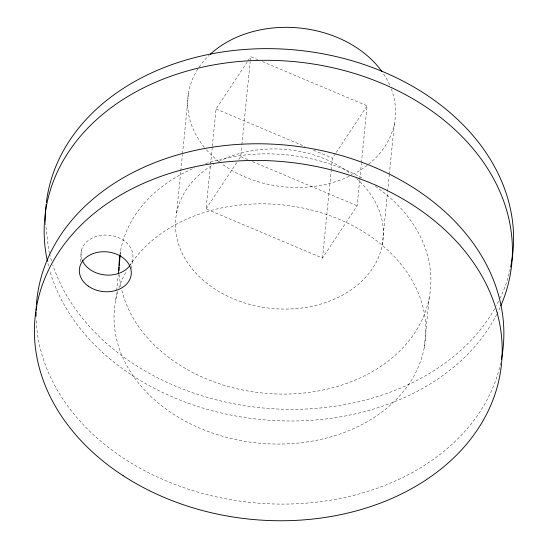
<?xml version="1.0" encoding="UTF-8"?>
<svg xmlns="http://www.w3.org/2000/svg" width="548" height="548" viewBox="0 0 548 548"><rect width="100%" height="100%" fill="white"/><g stroke="black" fill="none" stroke-linecap="round" stroke-linejoin="round"><path stroke-width="0.41" stroke-dasharray="2.74 2.06" d="M80.344 261.773L81.508 250.114M115.703 300.146L118.238 274.74M120.265 254.416L120.69 250.183M131.63 268.41L132.465 260.088M176.6 213.138L180.758 171.469M180.847 170.62L182.457 154.468M182.546 153.618L188.738 91.543M359.673 180.367L357.138 205.774L322.505 258.081L206.082 208.911L212.254 147.083M212.336 146.234L216.056 108.97L247.415 61.609M238.846 159.427L240.716 156.605L241.819 145.59M241.901 144.747L250.183 61.746M250.272 60.897L250.689 56.663L257.772 59.65M322.505 258.081L331.211 170.846M331.293 169.996L332.478 158.139L335.753 153.193M359.755 179.518L361.365 163.427M361.447 162.578L367.112 105.833L262.492 61.643M382.299 244.853L387.559 192.136M387.642 191.286L389.258 175.127M389.34 174.278L394.43 123.259M424.241 347.727L429.228 297.756M247.881 60.903L250.689 56.663M206.082 208.911L236.976 162.256M336.225 152.488L367.112 105.833M216.056 108.97L304.948 146.515M313.6 150.166L332.478 158.139M240.716 156.605L247.799 159.591M252.518 161.585L357.138 205.774M45.422 222.2L48.608 249.648A234.619 179.73 5.7 0 0 49.347 252.854M391.32 88.94A104.168 79.796 5.7 0 1 367.879 164.845M367.222 165.359A104.168 79.796 5.7 0 1 353.604 174.113M349.158 176.34A104.168 79.796 5.7 0 1 221.522 163.599M218.885 161.578A104.168 79.796 5.7 0 1 204.849 147.926M204.329 147.282A104.168 79.796 5.7 0 1 209.096 55.355M383.689 74.096A104.168 79.796 5.7 0 1 390.094 85.899M356.543 178.518A104.168 79.796 5.7 0 1 347.891 291.988A104.168 79.796 5.7 0 1 200.075 277.377A104.168 79.796 5.7 0 1 213.645 164.393M218.892 161.523A104.168 79.796 5.7 0 1 352.145 174.819M500.714 362.872A234.38 179.545 5.7 0 1 254.176 502.79A234.38 179.545 5.7 0 1 36.175 319.642M117.841 291.378A156.249 119.697 5.7 0 0 304.407 442.332A156.249 119.697 5.7 0 0 392.526 254.806A156.249 119.697 5.7 0 0 130.266 264.931A26.044 19.947 5.7 0 0 109.223 235.277A26.044 19.947 5.7 0 0 82.063 259.752M118.834 288.227A156.249 119.697 5.7 0 1 126.698 270.726M500.077 307.469A234.619 179.73 5.7 0 1 497.146 313.614M496.762 314.381A234.619 179.73 5.7 0 1 261.204 419.569A234.619 179.73 5.7 0 1 49.882 270.918M48.58 266.116A234.619 179.73 5.7 0 1 47.621 262.108M375.277 186.258A156.249 119.697 5.7 0 1 353.816 380.675A156.249 119.697 5.7 0 1 121.786 290.159M121.046 286.912A156.249 119.697 5.7 0 1 119.293 274.623M119.861 255.238A156.249 119.697 5.7 0 1 194.746 167.825M205.76 163.647A156.249 119.697 5.7 0 1 363.084 178.627M510.25 268.78A234.619 179.73 5.7 0 1 500.18 298.126M498.694 301.195A234.619 179.73 5.7 0 1 496.33 305.757M494.659 308.764A234.619 179.73 5.7 0 1 261.725 407.849A234.619 179.73 5.7 0 1 52.779 264.835M51.519 260.855A234.619 179.73 5.7 0 1 49.539 253.656"/><path stroke-width="0.82" d="M118.32 273.897L120.183 255.258M210.281 54.238A104.168 79.796 5.7 0 1 381.846 71.439M36.086 316.319A234.38 179.545 5.7 0 1 36.093 312.052M36.134 310.339A234.38 179.545 5.7 0 1 36.319 306.065M36.435 304.352A234.38 179.545 5.7 0 1 293.529 145.912A234.38 179.545 5.7 0 1 501.379 359.625M129.821 265.575A26.044 19.947 5.7 0 1 104.75 274.925A26.044 19.947 5.7 0 1 82.358 260.471M47.443 261.314A234.619 179.73 5.7 0 1 295.714 61.773A234.619 179.73 5.7 0 1 500.756 305.921M119.074 270.527A156.249 119.697 5.7 0 1 119.026 267.184M119.053 265.472A156.249 119.697 5.7 0 1 119.861 255.238M46.34 202.568A234.619 179.73 5.7 0 1 309.079 51.56A234.619 179.73 5.7 0 1 510.599 267.157M45.32 221.371A234.619 179.73 5.7 0 1 46.142 204.267M123.115 475.691A234.38 179.545 5.7 0 0 499.714 376.277A234.38 179.545 5.7 0 0 182.1 169.818A234.38 179.545 5.7 0 0 123.115 475.691M88.146 286.049A26.044 19.947 5.7 0 0 130.801 276.74A26.044 19.947 5.7 0 0 97.023 252.47A26.044 19.947 5.7 0 0 88.146 286.049"/></g></svg>
